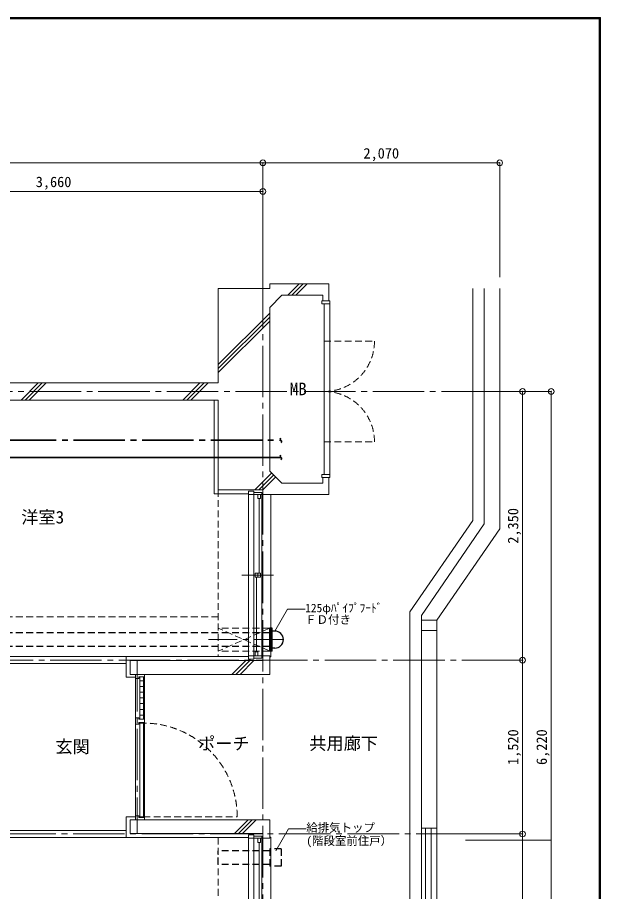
# Model space of a CAD drawing. Units: millimetres at full size, sheet at 1:50. Extents: x -9674 to 9699, y -6794 to 6791.
# Drawn here: x 4602 to 9699, y -853 to 6791 of the extents above; entities that cross this region are included whole.
import ezdxf
from ezdxf.enums import TextEntityAlignment as Align

# ---------------------------------------------------------------- set-up
doc = ezdxf.new("R2010")
doc.units = ezdxf.units.MM
doc.header["$LTSCALE"] = 50
doc.header["$PDMODE"] = 32
doc.header["$PDSIZE"] = 50
for name, pattern in [('CHAIN1', [8, 5, -1, 1, -1]), ('CHAIN2', [12, 9, -1, 1, -1]), ('DASHED1', [1.8, 1.2, -0.6])]:
    doc.linetypes.add(name, pattern=pattern)
for name, color, linetype, lineweight in [('0-0_図面枠', 7, 'Continuous', 9), ('1-0_芯', 134, 'CHAIN2', 9), ('1-1_躯体', 134, 'Continuous', 9), ('1-2_間仕切', 134, 'Continuous', 9), ('1-3_建具', 134, 'Continuous', 9), ('1-6_ﾊﾞﾙｺﾆｰ・階段', 134, 'Continuous', 9), ('1-7_その他', 134, 'DASHED1', 9), ('1-8_ハッチ', 134, 'Continuous', 9), ('1-B_寸法', 134, 'Continuous', 9), ('1-C_梁', 134, 'DASHED1', 9), ('2-3_建具', 4, 'Continuous', 35), ('2-7_その他', 2, 'Continuous', 25), ('2-9_金物', 1, 'CHAIN2', 35), ('2-C', 2, 'DASHED1', 25)]:
    doc.layers.add(name, color=color, linetype=linetype, lineweight=lineweight)
doc.layers.add('1-A_文字', color=134, linetype='Continuous')
doc.styles.add('ＭＳ ゴシック', font='')
doc.styles.get('ＭＳ ゴシック').set_extended_font_data('MS Gothic')

msp = doc.modelspace()

# ---------------------------------------------------------------- linework, layer by layer
at = {"layer": '0-0_図面枠'}
for p, q in [((9697.16, 6789.66), (-9672.16, 6789.66)), ((9695.4, 6787.9), (-9670.4, 6787.9)), ((-9668.64, 6786.14), (9693.64, 6786.14)), ((9691.87, 6784.38), (-9666.87, 6784.38)), ((9690.11, 6782.61), (-9665.11, 6782.61)), ((9688.35, 6780.85), (-9663.35, 6780.85)), ((9688.35, -6783.35), (9688.35, 6780.85)), ((9690.11, -6785.11), (9690.11, 6782.61)), ((9691.87, -6786.88), (9691.87, 6784.38)), ((9693.64, 6786.14), (9693.64, -6788.64)), ((9695.4, -6790.4), (9695.4, 6787.9)), ((9697.16, -6792.16), (9697.16, 6789.66))]:
    msp.add_line(p, q, dxfattribs=at)
msp.add_lwpolyline([(9698.92, -6793.93), (9698.92, 6791.43), (-9673.92, 6791.43)], dxfattribs=at)
at = {"layer": '1-0_芯'}
for p, q in [((6747.5, 4520.51), (6747.5, -3699.49)), ((-8492.5, 3520.51), (8517.5, 3520.51)), ((3087.5, 1170.51), (8517.5, 1170.51)), ((5647.5, 1170.51), (5647.5, -349.49)), ((2687.5, -349.49), (8517.5, -349.49))]:
    msp.add_line(p, q, dxfattribs=at)
at = {"layer": '1-1_躯体'}
for p, q in [((6807.5, 4462.51), (6807.5, 4420.51)), ((7322.5, 4462.51), (6807.5, 4462.51)), ((7322.5, 4462.51), (7322.5, 4312.51)), ((6913.57, 4362.51), (6807.5, 4256.44)), ((6913.57, 4362.51), (7272.5, 4362.51)), ((7272.5, 4362.51), (7272.5, 4312.51)), ((7322.5, 4312.51), (7272.5, 4312.51)), ((6807.5, 2824.58), (6807.5, 4256.44)), ((6357.5, 3595.51), (2307.5, 3595.51)), ((6357.5, 3445.51), (2307.5, 3445.51)), ((6807.5, 2824.58), (6913.57, 2718.51)), ((7272.5, 2768.51), (7272.5, 2718.51)), ((7272.5, 2768.51), (7322.5, 2768.51)), ((7322.5, 2768.51), (7322.5, 2618.51)), ((6913.57, 2718.51), (7272.5, 2718.51)), ((6747.5, 2660.51), (6747.5, 2618.51)), ((6747.5, 2618.51), (7322.5, 2618.51)), ((5587.5, 1166.51), (6747.5, 1166.51)), ((5587.5, 1046.51), (5587.5, 1166.51)), ((6807.5, 1046.51), (6807.5, 1208.51)), ((5587.5, 1046.51), (6807.5, 1046.51)), ((5587.5, -225.49), (5587.5, -345.49)), ((5587.5, -225.49), (6807.5, -225.49)), ((6807.5, -225.49), (6807.5, -387.49)), ((5587.5, -345.49), (6747.5, -345.49)), ((6747.5, -345.49), (6747.5, -387.49)), ((6747.5, -387.49), (6807.5, -387.49))]:
    msp.add_line(p, q, dxfattribs=at)
for points in [[(6807.5, 4420.51), (6357.5, 4420.51), (6357.5, 3595.51)], [(6357.5, 3445.51), (6357.5, 2660.51), (6747.5, 2660.51)], [(6747.5, 1166.51), (6747.5, 1208.51), (6807.5, 1208.51)]]:
    msp.add_lwpolyline(points, dxfattribs=at)
at = {"layer": '1-2_間仕切'}
for p, q in [((5552.5, 1201.51), (3967.5, 1201.51)), ((5552.5, 1140.51), (3967.5, 1140.51)), ((5552.5, -319.49), (3567.5, -319.49)), ((5552.5, -380.49), (3567.5, -380.49))]:
    msp.add_line(p, q, dxfattribs=at)
at = {"layer": '1-3_建具'}
for p, q in [((7262.5, 4312.51), (7262.5, 4287.51)), ((7332.5, 4312.51), (7262.5, 4312.51)), ((7262.5, 4312.51), (7262.5, 4287.51)), ((7262.5, 4287.51), (7332.5, 4287.51)), ((7282.5, 4287.51), (7282.5, 2793.51)), ((7332.5, 4287.51), (7332.5, 4312.51)), ((7332.5, 2793.51), (7332.5, 4287.51)), ((7262.5, 2793.51), (7262.5, 2768.51)), ((7332.5, 2793.51), (7262.5, 2793.51)), ((6620.5, 2648.51), (6621.53, 2648.51)), ((6620.5, 2648.51), (6620.5, 2618.51)), ((6620.5, 2648.51), (6667.5, 2648.51)), ((6620.5, 2618.51), (6667.5, 2618.51)), ((6620.5, 1208.51), (6620.5, 2618.51)), ((6667.5, 2648.51), (6667.5, 2618.51)), ((6737.5, 2638.51), (6667.5, 2638.51)), ((6667.5, 2618.51), (6737.5, 2618.51)), ((6667.5, 2603.51), (6667.5, 2618.51)), ((6667.5, 2603.51), (6667.5, 1223.51)), ((6702.5, 2583.51), (6702.5, 2618.51)), ((6726.5, 2583.51), (6726.5, 2618.51)), ((6737.5, 2638.51), (6737.5, 2603.51)), ((6737.5, 2603.51), (6737.5, 1223.51)), ((6817.5, 1198.51), (6817.5, 2618.51)), ((6726.5, 2583.51), (6702.5, 2583.51)), ((6714.5, 1931.01), (6714.5, 2583.51)), ((6840.98, 1913.51), (6564.02, 1913.51)), ((6678.5, 1931.01), (6726.5, 1931.01)), ((6702.5, 1931.01), (6702.5, 1896.01)), ((6726.5, 1931.01), (6726.5, 1896.01)), ((6690.5, 1896.01), (6690.5, 1243.51)), ((6667.5, 1223.51), (6667.5, 1208.51)), ((6678.5, 1243.51), (6702.5, 1243.51)), ((6678.5, 1243.51), (6678.5, 1208.51)), ((6702.5, 1243.51), (6702.5, 1208.51)), ((6737.5, 1188.51), (6737.5, 1223.51)), ((6620.5, 1178.51), (6620.5, 1208.51)), ((6620.5, 1208.51), (6667.5, 1208.51)), ((6620.5, 1178.51), (6621.53, 1178.51)), ((6620.5, 1178.51), (6667.5, 1178.51)), ((6667.5, 1208.51), (6737.5, 1208.51)), ((6667.5, 1178.51), (6667.5, 1208.51)), ((6737.5, 1188.51), (6667.5, 1188.51)), ((6807.5, 1198.51), (6817.5, 1198.51)), ((5632.5, 1046.51), (5632.5, 1010.51)), ((5632.5, 1046.51), (5632.5, 1025.51)), ((5662.5, 1010.51), (5632.5, 1010.51)), ((5632.5, 665.51), (5632.5, 1010.51)), ((5672.5, 655.51), (5672.5, 1025.51)), ((5702.5, 655.51), (5702.5, 1025.51)), ((5712.5, 1025.51), (5712.5, 1046.51)), ((5712.5, 1025.51), (5712.5, 655.51)), ((5672.5, 990.51), (5702.5, 990.51)), ((5672.5, 940.51), (5702.5, 940.51)), ((5672.5, 890.51), (5702.5, 890.51)), ((5672.5, 840.51), (5702.5, 840.51)), ((5672.5, 790.51), (5702.5, 790.51)), ((5672.5, 740.51), (5702.5, 740.51)), ((5672.5, 690.51), (5702.5, 690.51)), ((5632.5, 665.51), (5632.5, 610.51)), ((5662.5, 610.51), (5662.5, 625.51)), ((5672.5, -199.49), (5672.5, 620.51)), ((5702.5, 620.51), (5672.5, 620.51)), ((5702.5, -199.49), (5702.5, 620.51)), ((5712.5, -204.49), (5712.5, 625.51)), ((5662.5, 610.51), (5632.5, 610.51)), ((5632.5, 610.51), (5632.5, -189.49)), ((5662.5, -189.49), (5632.5, -189.49)), ((5632.5, -225.49), (5632.5, -189.49)), ((5632.5, -225.49), (5632.5, -204.49)), ((5702.5, -199.49), (5672.5, -199.49)), ((5712.5, -204.49), (5712.5, -225.49)), ((6620.5, -357.49), (6621.53, -357.49)), ((6620.5, -357.49), (6620.5, -387.49)), ((6620.5, -357.49), (6667.5, -357.49)), ((6667.5, -357.49), (6667.5, -387.49)), ((6737.5, -367.49), (6667.5, -367.49)), ((6737.5, -367.49), (6737.5, -402.49)), ((6807.5, -377.49), (6817.5, -377.49)), ((6817.5, -1807.49), (6817.5, -377.49)), ((6620.5, -387.49), (6667.5, -387.49)), ((6620.5, -1797.49), (6620.5, -387.49)), ((6667.5, -387.49), (6737.5, -387.49)), ((6667.5, -402.49), (6667.5, -387.49)), ((6667.5, -402.49), (6667.5, -1782.49)), ((6702.5, -422.49), (6702.5, -387.49)), ((6726.5, -422.49), (6702.5, -422.49)), ((6714.5, -1074.99), (6714.5, -422.49)), ((6726.5, -422.49), (6726.5, -387.49)), ((6737.5, -402.49), (6737.5, -1782.49))]:
    msp.add_line(p, q, dxfattribs=at)
at = {"layer": '1-3_建具', "linetype": 'DASHED1'}
for p, q in [((7282.5, 3960.51), (7722.5, 3960.51)), ((7282.5, 3080.51), (7722.5, 3080.51)), ((5702.5, -199.49), (6522.5, -199.49))]:
    msp.add_line(p, q, dxfattribs=at)
at = {"layer": '1-3_建具'}
for points in [[(7262.5, 2768.51), (7332.5, 2768.51), (7332.5, 2793.51)], [(6678.5, 1931.01), (6678.5, 1896.01), (6726.5, 1896.01)], [(5662.5, 1010.51), (5662.5, 1025.51), (5712.5, 1025.51)], [(5632.5, 665.51), (5662.5, 665.51), (5662.5, 655.51), (5712.5, 655.51)], [(5662.5, 625.51), (5712.5, 625.51), (5712.5, 655.51)], [(5662.5, -189.49), (5662.5, -204.49), (5712.5, -204.49)]]:
    msp.add_lwpolyline(points, dxfattribs=at)
at = {"layer": '1-3_建具', "linetype": 'DASHED1'}
for centre, radius, start, end in [((7282.5, 3960.51), 440, 270, 0), ((7282.5, 3080.51), 440, 0, 90), ((5702.5, -199.49), 820, 0, 90)]:
    msp.add_arc(centre, radius, start, end, dxfattribs=at)
at = {"layer": '1-6_ﾊﾞﾙｺﾆｰ・階段'}
for p, q in [((8582.5, 2393.5), (8582.5, 4420.51)), ((8682.5, 2362.44), (8682.5, 4420.51)), ((8817.5, 2320.51), (8817.5, 4420.51)), ((8582.5, 2393.5), (8032.5, 1593.5)), ((8682.5, 2362.44), (8132.5, 1562.44)), ((8817.5, 2320.51), (8267.5, 1520.51)), ((8032.5, -3599.49), (8032.5, 1593.5)), ((8132.5, -299.49), (8132.5, 1562.44)), ((8132.5, 1520.51), (8267.5, 1520.51)), ((8132.5, 1430.51), (8267.5, 1430.51)), ((8167.5, -299.49), (8167.5, -2399.49)), ((8217.5, -299.49), (8217.5, -2399.49)), ((8267.5, -299.49), (8267.5, -2399.49))]:
    msp.add_line(p, q, dxfattribs=at)
for points in [[(8132.5, -299.49), (8267.5, -299.49), (8267.5, 1520.51)], [(8132.5, -299.49), (8132.5, -2399.49), (8132.5, -2534.49)]]:
    msp.add_lwpolyline(points, dxfattribs=at)
at = {"layer": '1-7_その他'}
for p, q in [((6807.5, 1450.51), (6357.5, 1450.51)), ((6807.5, 1450.51), (6357.5, 1250.13)), ((6807.5, 1250.51), (6357.5, 1449.34)), ((6807.5, 1250.51), (6357.5, 1250.51))]:
    msp.add_line(p, q, dxfattribs=at)
at = {"layer": '1-7_その他', "linetype": 'CHAIN1'}
msp.add_line((6922.5, 1350.51), (6257.5, 1350.51), dxfattribs=at)
at = {"layer": '1-8_ハッチ'}
for p, q in [((6964.19, 4362.51), (7064.19, 4462.51)), ((6999.55, 4362.51), (7099.55, 4462.51)), ((7034.9, 4362.51), (7134.9, 4462.51)), ((6357.5, 3755.82), (6807.5, 4205.82)), ((6357.5, 3720.46), (6807.5, 4170.46)), ((6357.5, 3685.11), (6807.5, 4135.11)), ((4632.98, 3445.51), (4782.98, 3595.51)), ((4668.33, 3445.51), (4818.33, 3595.51)), ((4703.69, 3445.51), (4853.69, 3595.51)), ((6047.19, 3445.51), (6197.19, 3595.51)), ((6082.55, 3445.51), (6232.55, 3595.51)), ((6117.9, 3445.51), (6267.9, 3595.51)), ((6676.41, 2660.51), (6823.99, 2808.09)), ((6711.76, 2660.51), (6841.66, 2790.41)), ((6747.12, 2660.51), (6859.34, 2772.73)), ((6476.62, 1046.51), (6596.62, 1166.51)), ((6511.98, 1046.51), (6631.98, 1166.51)), ((6547.33, 1046.51), (6667.33, 1166.51)), ((5552.5, 1021.51), (5632.5, 1021.51)), ((5552.5, -200.49), (5552.5, -380.49)), ((5552.5, -200.49), (5632.5, -200.49)), ((6498.83, -345.49), (6618.83, -225.49)), ((6534.19, -345.49), (6654.19, -225.49)), ((6569.54, -345.49), (6689.54, -225.49)), ((5552.5, -380.49), (6620.5, -380.49))]:
    msp.add_line(p, q, dxfattribs=at)
for points in [[(6322.5, 3445.51), (6322.5, 2625.51), (6620.5, 2625.51)], [(5552.5, 1021.51), (5552.5, 1201.51), (6620.5, 1201.51)]]:
    msp.add_lwpolyline(points, dxfattribs=at)
at = {"layer": '1-B_寸法'}
for p, q in [((1917.5, 5520.51), (6747.5, 5520.51)), ((6747.5, 4520.51), (6747.5, 5520.51)), ((6747.5, 5520.51), (8817.5, 5520.51)), ((8817.5, 4520.51), (8817.5, 5520.51)), ((3087.5, 5270.51), (6747.5, 5270.51)), ((9267.5, 3520.51), (8517.5, 3520.51)), ((9017.5, 3520.51), (9017.5, 1170.51)), ((9267.5, 3520.51), (9267.5, -2699.49)), ((8517.5, 1170.51), (9017.5, 1170.51)), ((9017.5, 1170.51), (9017.5, -349.49)), ((8517.5, -349.49), (9017.5, -349.49)), ((9017.5, -349.49), (9017.5, -2699.49)), ((8517.5, -402.49), (9267.5, -402.49))]:
    msp.add_line(p, q, dxfattribs=at)
for p in [(6747.5, 5520.51), (8817.5, 5520.51), (6747.5, 5270.51), (9017.5, 3520.51), (9267.5, 3520.51), (9017.5, 1170.51), (9017.5, -349.49)]:
    msp.add_point(p, dxfattribs=at)
at = {"layer": '1-C_梁'}
for p, q in [((6357.5, 2660.51), (6357.5, 1201.51)), ((3147.5, 1550.51), (6357.5, 1550.51)), ((6357.5, -380.49), (6357.5, -1804.49))]:
    msp.add_line(p, q, dxfattribs=at)
at = {"layer": '2-3_建具'}
msp.add_line((4502.55, 2943.63), (6904.78, 2943.63), dxfattribs=at)
for centre, start, end in [((6910.84, 2953.63), 121.23674, 238.76326), ((6898.71, 2933.63), 301.23674, 58.76326)]:
    msp.add_arc(centre, 11.7, start, end, dxfattribs=at)
at = {"layer": '2-7_その他', "color": 7, "lineweight": 9}
for p, q in [((6850.8, 1425.64), (6961.52, 1617.42)), ((7116.12, 1617.42), (6961.52, 1617.42)), ((6860.68, -496.03), (6971.4, -304.25)), ((7126, -304.25), (6971.4, -304.25))]:
    msp.add_line(p, q, dxfattribs=at)
at = {"layer": '2-7_その他'}
for p, q in [((6827.5, 1450.51), (6807.5, 1450.51)), ((6807.5, 1250.77), (6807.5, 1450.51)), ((6827.5, 1250.51), (6827.5, 1450.51)), ((6827.5, 1275.64), (6827.5, 1425.64)), ((6851.5, 1425.64), (6827.5, 1425.64)), ((6827.5, 1250.51), (6807.5, 1250.51)), ((6851.5, 1275.64), (6827.5, 1275.64))]:
    msp.add_line(p, q, dxfattribs=at)
msp.add_arc((6851.5, 1350.64), 75, 270, 90, dxfattribs=at)
at = {"layer": '2-9_金物'}
msp.add_line((2691.08, 3093.63), (6904.78, 3093.63), dxfattribs=at)
at = {"layer": '2-9_金物', "linetype": 'Continuous'}
for centre, start, end in [((6910.84, 3103.63), 121.23674, 238.76326), ((6898.71, 3083.63), 301.23674, 58.76326)]:
    msp.add_arc(centre, 11.7, start, end, dxfattribs=at)
at = {"layer": '2-C'}
for p, q in [((6807.5, 1410.51), (1669.81, 1410.51)), ((6807.5, 1290.51), (1669.81, 1290.51)), ((6807.5, -495.55), (6357.5, -495.55)), ((6357.5, -615.55), (6357.5, -495.55)), ((6807.5, -480.55), (6807.5, -630.55)), ((6907.5, -480.55), (6807.5, -480.55)), ((6907.5, -480.55), (6907.5, -630.55)), ((6807.5, -615.55), (6357.5, -615.55)), ((6907.5, -630.55), (6807.5, -630.55))]:
    msp.add_line(p, q, dxfattribs=at)

# ---------------------------------------------------------------- texts
at = {"layer": '1-A_文字', "style": 'ＭＳ ゴシック'}
for s, p in [('MB', (6981.33, 3454.65)), ('洋室3', (4634.71, 2333.12)), ('玄関', (4933.26, 326.77)), ('ポーチ', (6180.08, 354.21)), ('共用廊下', (7153.03, 354.61))]:
    msp.add_text(s, height=110, dxfattribs=at).set_placement(p, align=Align.BOTTOM_LEFT)
at = {"layer": '1-B_寸法', "style": 'ＭＳ ゴシック'}
for s, p in [('2,070', (7626.25, 5530.51)), ('3,660', (4761.25, 5280.51))]:
    msp.add_text(s, height=91.64, dxfattribs=at).set_placement(p, align=Align.BOTTOM_LEFT)
for s, p in [('2,350', (9007.5, 2189.26)), ('1,520', (9007.5, 254.26)), ('6,220', (9257.5, 254.26))]:
    msp.add_text(s, height=91.64, rotation=90, dxfattribs=at).set_placement(p, align=Align.BOTTOM_LEFT)
at = {"layer": '2-7_その他', "color": 7, "style": 'ＭＳ ゴシック'}
for s, p in [('125φﾊﾟｲﾌﾟﾌｰﾄﾞ', (7116.75, 1568.48)), ('ＦＤ付き', (7116.75, 1466.35)), ('給排気トップ', (7126.62, -353.19)), ('(階段室前住戸）', (7126.62, -467.94))]:
    msp.add_text(s, height=73.31, dxfattribs=at).set_placement(p, align=Align.BOTTOM_LEFT)

doc.saveas('drawing.dxf')
